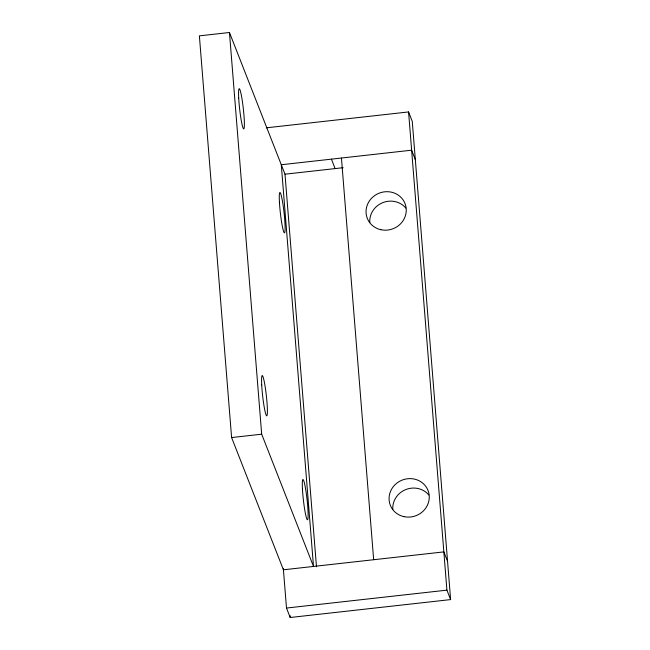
<?xml version="1.0" encoding="UTF-8"?>
<svg xmlns="http://www.w3.org/2000/svg" width="650" height="650" viewBox="0 0 650 650"><rect width="100%" height="100%" fill="white"/><g stroke="black" fill="none" stroke-linecap="round" stroke-linejoin="round"><path stroke-width="0.97" d="M316.477 566.776L284.993 174.192L229.458 32.5L199.379 35.856L231.603 437.556L283.424 569.798L443.852 551.891L447.549 561.332M266.297 127.822L408.566 111.938L412.262 121.388L450.621 599.592L290.192 617.5L286.496 608.051L283.335 568.628M284.993 174.192L343.143 167.7M231.603 437.556L261.682 434.192L313.503 566.442L281.287 164.743L411.629 150.191L415.334 159.64M286.496 608.051L446.916 590.143L450.621 599.592M331.419 159.153L335.124 168.594M408.566 111.938L446.916 590.143M341.445 158.031L373.661 559.723M290.03 615.477L290.192 617.5M229.458 32.5L261.682 434.192M392.819 509.543A20.264 19.102 -21.4 0 1 405.673 489.613A20.264 19.102 -21.4 0 1 428.813 494.967M369.801 222.625A20.264 19.102 -21.4 0 1 382.663 202.686A20.264 19.102 -21.4 0 1 405.803 208.041M403.91 516.636A20.264 19.102 -21.4 0 0 428.602 492.18A20.264 19.102 -21.4 0 0 394.981 484.77A20.264 19.102 -21.4 0 0 403.91 516.636M380.9 229.718A20.264 19.102 -21.4 0 0 405.592 205.254A20.264 19.102 -21.4 0 0 371.971 197.844A20.264 19.102 -21.4 0 0 380.9 229.718M302.437 488.865A20.264 1.852 83.6 0 0 307.352 519.732A20.264 1.852 83.6 0 0 305.809 490.23A20.264 1.852 83.6 0 0 302.437 488.865M279.419 201.939A20.264 1.852 83.6 0 0 284.342 232.806A20.264 1.852 83.6 0 0 282.799 203.304A20.264 1.852 83.6 0 0 279.419 201.939M238.704 98.028A20.264 1.852 83.6 0 0 243.62 128.903A20.264 1.852 83.6 0 0 242.076 99.401A20.264 1.852 83.6 0 0 238.704 98.028M261.714 384.954A20.264 1.852 83.6 0 0 266.638 415.821A20.264 1.852 83.6 0 0 265.094 386.327A20.264 1.852 83.6 0 0 261.714 384.954"/></g></svg>
